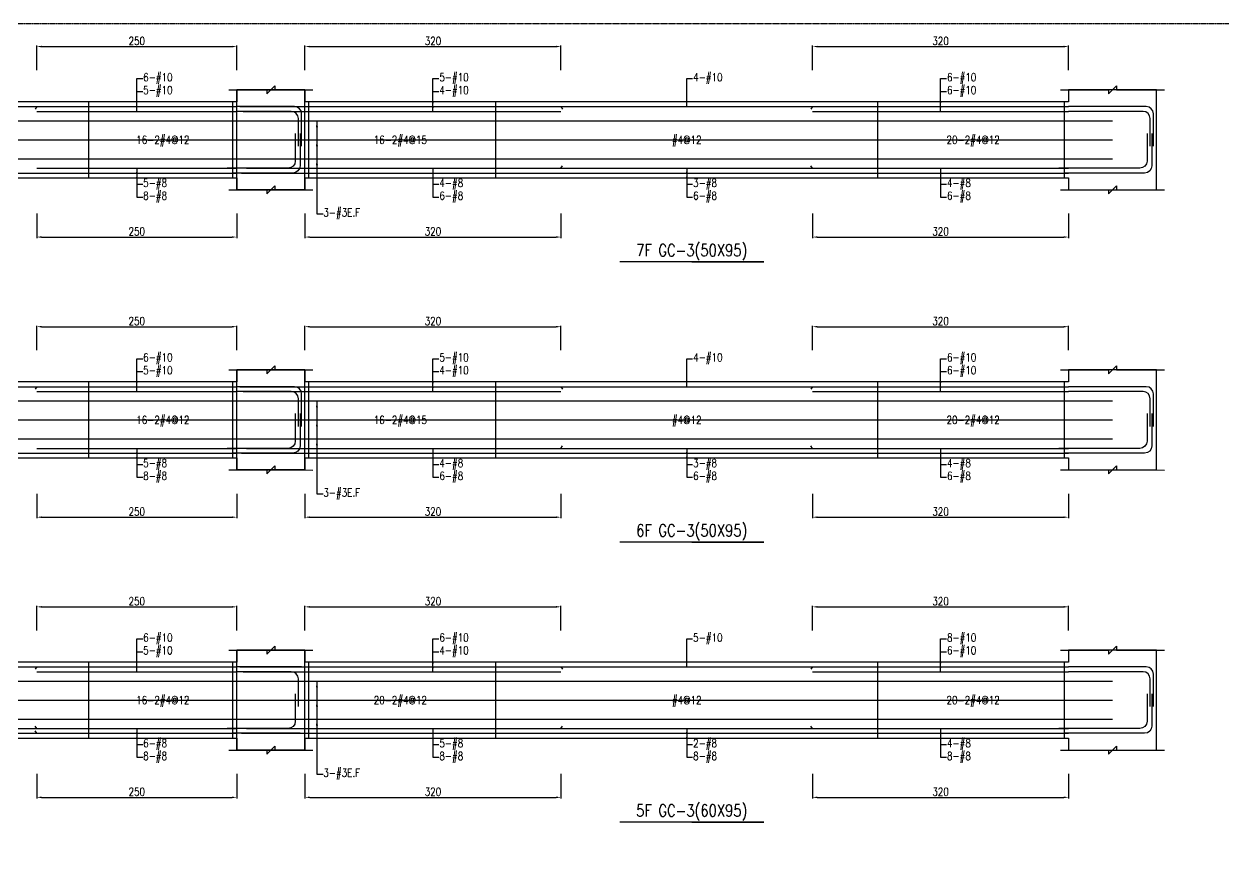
# Model space of a CAD drawing. Header units: millimetres. Extents: x 0 to 84580, y -12276 to 4373.
# Drawn here: x 34261 to 35759, y -5104 to -4069 of the extents above; entities that cross this region are included whole.
import ezdxf
from ezdxf.enums import TextEntityAlignment as Align

# ---------------------------------------------------------------- set-up
doc = ezdxf.new("R2010")
doc.units = ezdxf.units.MM
doc.header["$MEASUREMENT"] = 0
doc.linetypes.add('CENTER', pattern=[2, 1.25, -0.25, 0.25, -0.25])
for name, color, linetype in [('S-DIM', 2, 'Continuous'), ('S-GRID', 1, 'CENTER'), ('S-LEADER', 2, 'Continuous'), ('S-RC', 130, 'Continuous'), ('S-REINF', 6, 'Continuous'), ('S-TEXT', 2, 'Continuous')]:
    doc.layers.add(name, color=color, linetype=linetype)
doc.styles.add('CS4', font='romans.shx', dxfattribs={"width": 0.8, "bigfont": 'lsp.shx'})
doc.styles.get("Standard").update_dxf_attribs({"font": 'arial.ttf'})
doc.dimstyles.new('ISO-25', dxfattribs={"dimtxt": 2.5, "dimasz": 2.5, "dimexe": 1.25, "dimexo": 0.625, "dimtad": 1, "dimtxsty": 'Standard', "dimcen": 2.5, "dimadec": 0, "dimazin": 0, "dimtfac": 1, "dimtmove": 0, "dimatfit": 3, "dimfxl": 0, "dimarcsym": 0})

# ---------------------------------------------------------------- blocks, each defined once
blk = doc.blocks.new('*D1409')
at = {"layer": 'DEFPOINTS', "color": 0, "transparency": 16777216}
for p in [(34526.5, -4797.2), (34276.5, -4827.2), (34526.5, -4827.2)]:
    blk.add_point(p, dxfattribs=at)
at = {"layer": 'S-DIM', "color": 0, "lineweight": -2, "transparency": 16777216}
for p, q in [((34276.5, -4826.6), (34276.5, -4796)), ((34282.5, -4797.2), (34520.5, -4797.2)), ((34526.5, -4826.6), (34526.5, -4796))]:
    blk.add_line(p, q, dxfattribs=at)
at = {"layer": 'S-DIM', "color": 0, "transparency": 16777216}
for points in [[(34282.5, -4796.2), (34282.5, -4798.2), (34276.5, -4797.2)], [(34520.5, -4796.2), (34520.5, -4798.2), (34526.5, -4797.2)]]:
    blk.add_solid(points, dxfattribs=at)
at = {"layer": 'S-DIM', "color": 0, "transparency": 16777216, "insert": (34401.5, -4790.2), "char_height": 10, "attachment_point": 5, "style": 'CS4'}
blk.add_mtext('250', dxfattribs=at)
blk = doc.blocks.new('*D1411')
at = {"layer": 'DEFPOINTS', "color": 0, "transparency": 16777216}
for p in [(34276.5, -5005.2), (34526.5, -5005.2), (34526.5, -5035.2)]:
    blk.add_point(p, dxfattribs=at)
at = {"layer": 'S-DIM', "color": 0, "lineweight": -2, "transparency": 16777216}
for p, q in [((34276.5, -5005.8), (34276.5, -5036.5)), ((34526.5, -5005.8), (34526.5, -5036.5)), ((34282.5, -5035.2), (34520.5, -5035.2))]:
    blk.add_line(p, q, dxfattribs=at)
at = {"layer": 'S-DIM', "color": 0, "transparency": 16777216}
for points in [[(34282.5, -5034.2), (34282.5, -5036.2), (34276.5, -5035.2)], [(34520.5, -5034.2), (34520.5, -5036.2), (34526.5, -5035.2)]]:
    blk.add_solid(points, dxfattribs=at)
at = {"layer": 'S-DIM', "color": 0, "transparency": 16777216, "insert": (34401.5, -5028.2), "char_height": 10, "attachment_point": 5, "style": 'CS4'}
blk.add_mtext('250', dxfattribs=at)
blk = doc.blocks.new('*D1421')
at = {"layer": 'DEFPOINTS', "color": 0, "transparency": 16777216}
for p in [(34526.5, -4447.2), (34276.5, -4477.2), (34526.5, -4477.2)]:
    blk.add_point(p, dxfattribs=at)
at = {"layer": 'S-DIM', "color": 0, "lineweight": -2, "transparency": 16777216}
for p, q in [((34276.5, -4476.6), (34276.5, -4446)), ((34282.5, -4447.2), (34520.5, -4447.2)), ((34526.5, -4476.6), (34526.5, -4446))]:
    blk.add_line(p, q, dxfattribs=at)
at = {"layer": 'S-DIM', "color": 0, "transparency": 16777216}
for points in [[(34282.5, -4446.2), (34282.5, -4448.2), (34276.5, -4447.2)], [(34520.5, -4446.2), (34520.5, -4448.2), (34526.5, -4447.2)]]:
    blk.add_solid(points, dxfattribs=at)
at = {"layer": 'S-DIM', "color": 0, "transparency": 16777216, "insert": (34401.5, -4440.2), "char_height": 10, "attachment_point": 5, "style": 'CS4'}
blk.add_mtext('250', dxfattribs=at)
blk = doc.blocks.new('*D1423')
at = {"layer": 'DEFPOINTS', "color": 0, "transparency": 16777216}
for p in [(34276.5, -4655.2), (34526.5, -4655.2), (34526.5, -4685.2)]:
    blk.add_point(p, dxfattribs=at)
at = {"layer": 'S-DIM', "color": 0, "lineweight": -2, "transparency": 16777216}
for p, q in [((34276.5, -4655.8), (34276.5, -4686.5)), ((34526.5, -4655.8), (34526.5, -4686.5)), ((34282.5, -4685.2), (34520.5, -4685.2))]:
    blk.add_line(p, q, dxfattribs=at)
at = {"layer": 'S-DIM', "color": 0, "transparency": 16777216}
for points in [[(34282.5, -4684.2), (34282.5, -4686.2), (34276.5, -4685.2)], [(34520.5, -4684.2), (34520.5, -4686.2), (34526.5, -4685.2)]]:
    blk.add_solid(points, dxfattribs=at)
at = {"layer": 'S-DIM', "color": 0, "transparency": 16777216, "insert": (34401.5, -4678.2), "char_height": 10, "attachment_point": 5, "style": 'CS4'}
blk.add_mtext('250', dxfattribs=at)
blk = doc.blocks.new('*D1425')
at = {"layer": 'DEFPOINTS', "color": 0, "transparency": 16777216}
for p in [(34526.5, -4097.2), (34276.5, -4127.2), (34526.5, -4127.2)]:
    blk.add_point(p, dxfattribs=at)
at = {"layer": 'S-DIM', "color": 0, "lineweight": -2, "transparency": 16777216}
for p, q in [((34276.5, -4126.6), (34276.5, -4096)), ((34282.5, -4097.2), (34520.5, -4097.2)), ((34526.5, -4126.6), (34526.5, -4096))]:
    blk.add_line(p, q, dxfattribs=at)
at = {"layer": 'S-DIM', "color": 0, "transparency": 16777216}
for points in [[(34282.5, -4096.2), (34282.5, -4098.2), (34276.5, -4097.2)], [(34520.5, -4096.2), (34520.5, -4098.2), (34526.5, -4097.2)]]:
    blk.add_solid(points, dxfattribs=at)
at = {"layer": 'S-DIM', "color": 0, "transparency": 16777216, "insert": (34401.5, -4090.2), "char_height": 10, "attachment_point": 5, "style": 'CS4'}
blk.add_mtext('250', dxfattribs=at)
blk = doc.blocks.new('*D1427')
at = {"layer": 'DEFPOINTS', "color": 0, "transparency": 16777216}
for p in [(34276.5, -4305.2), (34526.5, -4305.2), (34526.5, -4335.2)]:
    blk.add_point(p, dxfattribs=at)
at = {"layer": 'S-DIM', "color": 0, "lineweight": -2, "transparency": 16777216}
for p, q in [((34276.5, -4305.8), (34276.5, -4336.5)), ((34526.5, -4305.8), (34526.5, -4336.5)), ((34282.5, -4335.2), (34520.5, -4335.2))]:
    blk.add_line(p, q, dxfattribs=at)
at = {"layer": 'S-DIM', "color": 0, "transparency": 16777216}
for points in [[(34282.5, -4334.2), (34282.5, -4336.2), (34276.5, -4335.2)], [(34520.5, -4334.2), (34520.5, -4336.2), (34526.5, -4335.2)]]:
    blk.add_solid(points, dxfattribs=at)
at = {"layer": 'S-DIM', "color": 0, "transparency": 16777216, "insert": (34401.5, -4328.2), "char_height": 10, "attachment_point": 5, "style": 'CS4'}
blk.add_mtext('250', dxfattribs=at)
blk = doc.blocks.new('*D1432')
at = {"layer": 'DEFPOINTS', "color": 0, "transparency": 16777216}
for p in [(34931.6, -4797.2), (34611.6, -4827.2), (34931.6, -4827.2)]:
    blk.add_point(p, dxfattribs=at)
at = {"layer": 'S-DIM', "color": 0, "lineweight": -2, "transparency": 16777216}
for p, q in [((34611.6, -4826.6), (34611.6, -4796)), ((34617.6, -4797.2), (34925.6, -4797.2)), ((34931.6, -4826.6), (34931.6, -4796))]:
    blk.add_line(p, q, dxfattribs=at)
at = {"layer": 'S-DIM', "color": 0, "transparency": 16777216}
for points in [[(34617.6, -4796.2), (34617.6, -4798.2), (34611.6, -4797.2)], [(34925.6, -4796.2), (34925.6, -4798.2), (34931.6, -4797.2)]]:
    blk.add_solid(points, dxfattribs=at)
at = {"layer": 'S-DIM', "color": 0, "transparency": 16777216, "insert": (34771.6, -4790.2), "char_height": 10, "attachment_point": 5, "style": 'CS4'}
blk.add_mtext('320', dxfattribs=at)
blk = doc.blocks.new('*D1433')
at = {"layer": 'DEFPOINTS', "color": 0, "transparency": 16777216}
for p in [(35566, -4797.2), (35246, -4827.2), (35566, -4827.2)]:
    blk.add_point(p, dxfattribs=at)
at = {"layer": 'S-DIM', "color": 0, "lineweight": -2, "transparency": 16777216}
for p, q in [((35246, -4826.6), (35246, -4796)), ((35252, -4797.2), (35560, -4797.2)), ((35566, -4826.6), (35566, -4796))]:
    blk.add_line(p, q, dxfattribs=at)
at = {"layer": 'S-DIM', "color": 0, "transparency": 16777216}
for points in [[(35252, -4796.2), (35252, -4798.2), (35246, -4797.2)], [(35560, -4796.2), (35560, -4798.2), (35566, -4797.2)]]:
    blk.add_solid(points, dxfattribs=at)
at = {"layer": 'S-DIM', "color": 0, "transparency": 16777216, "insert": (35406, -4790.2), "char_height": 10, "attachment_point": 5, "style": 'CS4'}
blk.add_mtext('320', dxfattribs=at)
blk = doc.blocks.new('*D1434')
at = {"layer": 'DEFPOINTS', "color": 0, "transparency": 16777216}
for p in [(34611.6, -5005.2), (34931.6, -5005.2), (34931.6, -5035.2)]:
    blk.add_point(p, dxfattribs=at)
at = {"layer": 'S-DIM', "color": 0, "lineweight": -2, "transparency": 16777216}
for p, q in [((34611.6, -5005.8), (34611.6, -5036.5)), ((34931.6, -5005.8), (34931.6, -5036.5)), ((34617.6, -5035.2), (34925.6, -5035.2))]:
    blk.add_line(p, q, dxfattribs=at)
at = {"layer": 'S-DIM', "color": 0, "transparency": 16777216}
for points in [[(34617.6, -5034.2), (34617.6, -5036.2), (34611.6, -5035.2)], [(34925.6, -5034.2), (34925.6, -5036.2), (34931.6, -5035.2)]]:
    blk.add_solid(points, dxfattribs=at)
at = {"layer": 'S-DIM', "color": 0, "transparency": 16777216, "insert": (34771.6, -5028.2), "char_height": 10, "attachment_point": 5, "style": 'CS4'}
blk.add_mtext('320', dxfattribs=at)
blk = doc.blocks.new('*D1435')
at = {"layer": 'DEFPOINTS', "color": 0, "transparency": 16777216}
for p in [(35246, -5005.2), (35566, -5005.2), (35566, -5035.2)]:
    blk.add_point(p, dxfattribs=at)
at = {"layer": 'S-DIM', "color": 0, "lineweight": -2, "transparency": 16777216}
for p, q in [((35246, -5005.8), (35246, -5036.5)), ((35566, -5005.8), (35566, -5036.5)), ((35252, -5035.2), (35560, -5035.2))]:
    blk.add_line(p, q, dxfattribs=at)
at = {"layer": 'S-DIM', "color": 0, "transparency": 16777216}
for points in [[(35252, -5034.2), (35252, -5036.2), (35246, -5035.2)], [(35560, -5034.2), (35560, -5036.2), (35566, -5035.2)]]:
    blk.add_solid(points, dxfattribs=at)
at = {"layer": 'S-DIM', "color": 0, "transparency": 16777216, "insert": (35406, -5028.2), "char_height": 10, "attachment_point": 5, "style": 'CS4'}
blk.add_mtext('320', dxfattribs=at)
blk = doc.blocks.new('*D1436')
at = {"layer": 'DEFPOINTS', "color": 0, "transparency": 16777216}
for p in [(34931.6, -4447.2), (34611.6, -4477.2), (34931.6, -4477.2)]:
    blk.add_point(p, dxfattribs=at)
at = {"layer": 'S-DIM', "color": 0, "lineweight": -2, "transparency": 16777216}
for p, q in [((34611.6, -4476.6), (34611.6, -4446)), ((34617.6, -4447.2), (34925.6, -4447.2)), ((34931.6, -4476.6), (34931.6, -4446))]:
    blk.add_line(p, q, dxfattribs=at)
at = {"layer": 'S-DIM', "color": 0, "transparency": 16777216}
for points in [[(34617.6, -4446.2), (34617.6, -4448.2), (34611.6, -4447.2)], [(34925.6, -4446.2), (34925.6, -4448.2), (34931.6, -4447.2)]]:
    blk.add_solid(points, dxfattribs=at)
at = {"layer": 'S-DIM', "color": 0, "transparency": 16777216, "insert": (34771.6, -4440.2), "char_height": 10, "attachment_point": 5, "style": 'CS4'}
blk.add_mtext('320', dxfattribs=at)
blk = doc.blocks.new('*D1437')
at = {"layer": 'DEFPOINTS', "color": 0, "transparency": 16777216}
for p in [(35566, -4447.2), (35246, -4477.2), (35566, -4477.2)]:
    blk.add_point(p, dxfattribs=at)
at = {"layer": 'S-DIM', "color": 0, "lineweight": -2, "transparency": 16777216}
for p, q in [((35246, -4476.6), (35246, -4446)), ((35252, -4447.2), (35560, -4447.2)), ((35566, -4476.6), (35566, -4446))]:
    blk.add_line(p, q, dxfattribs=at)
at = {"layer": 'S-DIM', "color": 0, "transparency": 16777216}
for points in [[(35252, -4446.2), (35252, -4448.2), (35246, -4447.2)], [(35560, -4446.2), (35560, -4448.2), (35566, -4447.2)]]:
    blk.add_solid(points, dxfattribs=at)
at = {"layer": 'S-DIM', "color": 0, "transparency": 16777216, "insert": (35406, -4440.2), "char_height": 10, "attachment_point": 5, "style": 'CS4'}
blk.add_mtext('320', dxfattribs=at)
blk = doc.blocks.new('*D1438')
at = {"layer": 'DEFPOINTS', "color": 0, "transparency": 16777216}
for p in [(34611.6, -4655.2), (34931.6, -4655.2), (34931.6, -4685.2)]:
    blk.add_point(p, dxfattribs=at)
at = {"layer": 'S-DIM', "color": 0, "lineweight": -2, "transparency": 16777216}
for p, q in [((34611.6, -4655.8), (34611.6, -4686.5)), ((34931.6, -4655.8), (34931.6, -4686.5)), ((34617.6, -4685.2), (34925.6, -4685.2))]:
    blk.add_line(p, q, dxfattribs=at)
at = {"layer": 'S-DIM', "color": 0, "transparency": 16777216}
for points in [[(34617.6, -4684.2), (34617.6, -4686.2), (34611.6, -4685.2)], [(34925.6, -4684.2), (34925.6, -4686.2), (34931.6, -4685.2)]]:
    blk.add_solid(points, dxfattribs=at)
at = {"layer": 'S-DIM', "color": 0, "transparency": 16777216, "insert": (34771.6, -4678.2), "char_height": 10, "attachment_point": 5, "style": 'CS4'}
blk.add_mtext('320', dxfattribs=at)
blk = doc.blocks.new('*D1439')
at = {"layer": 'DEFPOINTS', "color": 0, "transparency": 16777216}
for p in [(35246, -4655.2), (35566, -4655.2), (35566, -4685.2)]:
    blk.add_point(p, dxfattribs=at)
at = {"layer": 'S-DIM', "color": 0, "lineweight": -2, "transparency": 16777216}
for p, q in [((35246, -4655.8), (35246, -4686.5)), ((35566, -4655.8), (35566, -4686.5)), ((35252, -4685.2), (35560, -4685.2))]:
    blk.add_line(p, q, dxfattribs=at)
at = {"layer": 'S-DIM', "color": 0, "transparency": 16777216}
for points in [[(35252, -4684.2), (35252, -4686.2), (35246, -4685.2)], [(35560, -4684.2), (35560, -4686.2), (35566, -4685.2)]]:
    blk.add_solid(points, dxfattribs=at)
at = {"layer": 'S-DIM', "color": 0, "transparency": 16777216, "insert": (35406, -4678.2), "char_height": 10, "attachment_point": 5, "style": 'CS4'}
blk.add_mtext('320', dxfattribs=at)
blk = doc.blocks.new('*D1440')
at = {"layer": 'DEFPOINTS', "color": 0, "transparency": 16777216}
for p in [(34931.6, -4097.2), (34611.6, -4127.2), (34931.6, -4127.2)]:
    blk.add_point(p, dxfattribs=at)
at = {"layer": 'S-DIM', "color": 0, "lineweight": -2, "transparency": 16777216}
for p, q in [((34611.6, -4126.6), (34611.6, -4096)), ((34617.6, -4097.2), (34925.6, -4097.2)), ((34931.6, -4126.6), (34931.6, -4096))]:
    blk.add_line(p, q, dxfattribs=at)
at = {"layer": 'S-DIM', "color": 0, "transparency": 16777216}
for points in [[(34617.6, -4096.2), (34617.6, -4098.2), (34611.6, -4097.2)], [(34925.6, -4096.2), (34925.6, -4098.2), (34931.6, -4097.2)]]:
    blk.add_solid(points, dxfattribs=at)
at = {"layer": 'S-DIM', "color": 0, "transparency": 16777216, "insert": (34771.6, -4090.2), "char_height": 10, "attachment_point": 5, "style": 'CS4'}
blk.add_mtext('320', dxfattribs=at)
blk = doc.blocks.new('*D1441')
at = {"layer": 'DEFPOINTS', "color": 0, "transparency": 16777216}
for p in [(35566, -4097.2), (35246, -4127.2), (35566, -4127.2)]:
    blk.add_point(p, dxfattribs=at)
at = {"layer": 'S-DIM', "color": 0, "lineweight": -2, "transparency": 16777216}
for p, q in [((35246, -4126.6), (35246, -4096)), ((35252, -4097.2), (35560, -4097.2)), ((35566, -4126.6), (35566, -4096))]:
    blk.add_line(p, q, dxfattribs=at)
at = {"layer": 'S-DIM', "color": 0, "transparency": 16777216}
for points in [[(35252, -4096.2), (35252, -4098.2), (35246, -4097.2)], [(35560, -4096.2), (35560, -4098.2), (35566, -4097.2)]]:
    blk.add_solid(points, dxfattribs=at)
at = {"layer": 'S-DIM', "color": 0, "transparency": 16777216, "insert": (35406, -4090.2), "char_height": 10, "attachment_point": 5, "style": 'CS4'}
blk.add_mtext('320', dxfattribs=at)
blk = doc.blocks.new('*D1442')
at = {"layer": 'DEFPOINTS', "color": 0, "transparency": 16777216}
for p in [(34611.6, -4305.2), (34931.6, -4305.2), (34931.6, -4335.2)]:
    blk.add_point(p, dxfattribs=at)
at = {"layer": 'S-DIM', "color": 0, "lineweight": -2, "transparency": 16777216}
for p, q in [((34611.6, -4305.8), (34611.6, -4336.5)), ((34931.6, -4305.8), (34931.6, -4336.5)), ((34617.6, -4335.2), (34925.6, -4335.2))]:
    blk.add_line(p, q, dxfattribs=at)
at = {"layer": 'S-DIM', "color": 0, "transparency": 16777216}
for points in [[(34617.6, -4334.2), (34617.6, -4336.2), (34611.6, -4335.2)], [(34925.6, -4334.2), (34925.6, -4336.2), (34931.6, -4335.2)]]:
    blk.add_solid(points, dxfattribs=at)
at = {"layer": 'S-DIM', "color": 0, "transparency": 16777216, "insert": (34771.6, -4328.2), "char_height": 10, "attachment_point": 5, "style": 'CS4'}
blk.add_mtext('320', dxfattribs=at)
blk = doc.blocks.new('*D1443')
at = {"layer": 'DEFPOINTS', "color": 0, "transparency": 16777216}
for p in [(35246, -4305.2), (35566, -4305.2), (35566, -4335.2)]:
    blk.add_point(p, dxfattribs=at)
at = {"layer": 'S-DIM', "color": 0, "lineweight": -2, "transparency": 16777216}
for p, q in [((35246, -4305.8), (35246, -4336.5)), ((35566, -4305.8), (35566, -4336.5)), ((35252, -4335.2), (35560, -4335.2))]:
    blk.add_line(p, q, dxfattribs=at)
at = {"layer": 'S-DIM', "color": 0, "transparency": 16777216}
for points in [[(35252, -4334.2), (35252, -4336.2), (35246, -4335.2)], [(35560, -4334.2), (35560, -4336.2), (35566, -4335.2)]]:
    blk.add_solid(points, dxfattribs=at)
at = {"layer": 'S-DIM', "color": 0, "transparency": 16777216, "insert": (35406, -4328.2), "char_height": 10, "attachment_point": 5, "style": 'CS4'}
blk.add_mtext('320', dxfattribs=at)

msp = doc.modelspace()

# ---------------------------------------------------------------- linework, layer by layer
at = {"layer": 'S-GRID'}
msp.add_lwpolyline([(32603, -6138), (35832, -6138), (35832, -4069), (32603, -4069), (32603, -6138)], dxfattribs=at)
at = {"layer": 'S-RC'}
for points in [[(34516.415, -4151.211), (34564.015, -4151.22), (34564.014, -4156.22), (34574.016, -4146.222), (34574.015, -4151.222), (34621.615, -4151.232)], [(34516.515, -4151.211), (34564.015, -4151.22), (34564.014, -4156.22), (34574.016, -4146.222), (34574.015, -4151.222), (34621.515, -4151.232)], [(35556.015, -4151.211), (35616.015, -4151.223), (35616.014, -4156.223), (35626.016, -4146.225), (35626.015, -4151.225), (35686.015, -4151.237)], [(34611.615, -4261.211), (34611.615, -4276.211), (34526.415, -4276.211), (34526.415, -4151.211), (34611.615, -4151.211), (34611.615, -4166.211)], [(34526.515, -4261.211), (34526.515, -4276.211), (34611.515, -4276.211), (34611.515, -4151.211), (34526.515, -4151.211), (34526.515, -4166.211)], [(35566.015, -4261.211), (35566.015, -4276.211), (35676.015, -4276.211), (35676.015, -4151.211), (35566.015, -4151.211), (35566.015, -4166.211)], [(34526.515, -4166.211), (33786.515, -4166.211)], [(35566.015, -4166.211), (34611.615, -4166.211)], [(33786.515, -4261.211), (34526.515, -4261.211)], [(34611.615, -4261.211), (35566.015, -4261.211)], [(34516.415, -4276.211), (34564.015, -4276.22), (34564.014, -4281.22), (34574.016, -4271.222), (34574.015, -4276.222), (34621.615, -4276.232)], [(34516.515, -4276.211), (34564.015, -4276.22), (34564.014, -4281.22), (34574.016, -4271.222), (34574.015, -4276.222), (34621.515, -4276.232)], [(35556.015, -4276.211), (35616.015, -4276.223), (35616.014, -4281.223), (35626.016, -4271.225), (35626.015, -4276.225), (35686.015, -4276.237)], [(35095.015, -4366.211), (35185.015, -4366.211), (35005.015, -4366.211)], [(34516.415, -4501.211), (34564.015, -4501.22), (34564.014, -4506.22), (34574.016, -4496.222), (34574.015, -4501.222), (34621.615, -4501.232)], [(34516.515, -4501.211), (34564.015, -4501.22), (34564.014, -4506.22), (34574.016, -4496.222), (34574.015, -4501.222), (34621.515, -4501.232)], [(34611.615, -4611.211), (34611.615, -4626.211), (34526.415, -4626.211), (34526.415, -4501.211), (34611.615, -4501.211), (34611.615, -4516.211)], [(34526.515, -4611.211), (34526.515, -4626.211), (34611.515, -4626.211), (34611.515, -4501.211), (34526.515, -4501.211), (34526.515, -4516.211)], [(35556.015, -4501.211), (35616.015, -4501.223), (35616.014, -4506.223), (35626.016, -4496.225), (35626.015, -4501.225), (35686.015, -4501.237)], [(35566.015, -4611.211), (35566.015, -4626.211), (35676.015, -4626.211), (35676.015, -4501.211), (35566.015, -4501.211), (35566.015, -4516.211)], [(34526.515, -4516.211), (33786.515, -4516.211)], [(35566.015, -4516.211), (34611.615, -4516.211)], [(33786.515, -4611.211), (34526.515, -4611.211)], [(34611.615, -4611.211), (35566.015, -4611.211)], [(34516.415, -4626.211), (34564.015, -4626.22), (34564.014, -4631.22), (34574.016, -4621.222), (34574.015, -4626.222), (34621.615, -4626.232)], [(34516.515, -4626.211), (34564.015, -4626.22), (34564.014, -4631.22), (34574.016, -4621.222), (34574.015, -4626.222), (34621.515, -4626.232)], [(35556.015, -4626.211), (35616.015, -4626.223), (35616.014, -4631.223), (35626.016, -4621.225), (35626.015, -4626.225), (35686.015, -4626.237)], [(35095.015, -4716.211), (35185.015, -4716.211), (35005.015, -4716.211)], [(34516.415, -4851.211), (34564.015, -4851.22), (34564.014, -4856.22), (34574.016, -4846.222), (34574.015, -4851.222), (34621.615, -4851.232)], [(34516.515, -4851.211), (34564.015, -4851.22), (34564.014, -4856.22), (34574.016, -4846.222), (34574.015, -4851.222), (34621.515, -4851.232)], [(34611.615, -4961.211), (34611.615, -4976.211), (34526.415, -4976.211), (34526.415, -4851.211), (34611.615, -4851.211), (34611.615, -4866.211)], [(34526.515, -4961.211), (34526.515, -4976.211), (34611.515, -4976.211), (34611.515, -4851.211), (34526.515, -4851.211), (34526.515, -4866.211)], [(35556.015, -4851.211), (35616.015, -4851.223), (35616.014, -4856.223), (35626.016, -4846.225), (35626.015, -4851.225), (35686.015, -4851.237)], [(35566.015, -4961.211), (35566.015, -4976.211), (35676.015, -4976.211), (35676.015, -4851.211), (35566.015, -4851.211), (35566.015, -4866.211)], [(34526.515, -4866.211), (33786.515, -4866.211)], [(35566.015, -4866.211), (34611.615, -4866.211)], [(33786.515, -4961.211), (34526.515, -4961.211)], [(34516.415, -4976.211), (34564.015, -4976.22), (34564.014, -4981.22), (34574.016, -4971.222), (34574.015, -4976.222), (34621.615, -4976.232)], [(34516.515, -4976.211), (34564.015, -4976.22), (34564.014, -4981.22), (34574.016, -4971.222), (34574.015, -4976.222), (34621.515, -4976.232)], [(34611.615, -4961.211), (35566.015, -4961.211)], [(35556.015, -4976.211), (35616.015, -4976.223), (35616.014, -4981.223), (35626.016, -4971.225), (35626.015, -4976.225), (35686.015, -4976.237)], [(35095.015, -5066.211), (35185.015, -5066.211), (35005.015, -5066.211)]]:
    msp.add_lwpolyline(points, dxfattribs=at)
at = {"layer": 'S-REINF'}
for points in [[(34036.515, -4172.211), (34276.515, -4172.211)], [(34276.515, -4172.211), (34274.515, -4175.211)], [(34276.515, -4172.211), (34526.515, -4172.211)], [(34276.515, -4178.211), (34526.515, -4178.211)], [(34530.415, -4172.211), (34611.615, -4172.211)], [(34534.415, -4178.211), (34611.615, -4178.211)], [(34611.615, -4172.211), (34931.615, -4172.211)], [(34611.615, -4178.211), (34931.615, -4178.211)], [(34931.615, -4172.211), (34933.615, -4175.211)], [(34931.615, -4172.211), (35246.015, -4172.211)], [(35246.015, -4172.211), (35244.015, -4175.211)], [(35246.015, -4172.211), (35566.015, -4172.211)], [(35246.015, -4178.211), (35566.015, -4178.211)], [(34036.515, -4255.211), (34276.515, -4255.211)], [(34276.515, -4249.211), (34526.515, -4249.211)], [(34276.515, -4255.211), (34526.515, -4255.211)], [(34532.415, -4255.211), (34611.615, -4255.211)], [(34538.415, -4249.211), (34611.615, -4249.211)], [(34611.615, -4249.211), (34931.615, -4249.211)], [(34611.615, -4255.211), (34931.615, -4255.211)], [(34931.615, -4249.211), (34933.615, -4246.211)], [(34931.615, -4249.211), (35246.015, -4249.211)], [(34931.615, -4255.211), (35246.015, -4255.211)], [(35246.015, -4249.211), (35244.015, -4246.211)], [(35246.015, -4249.211), (35566.015, -4249.211)], [(35246.015, -4255.211), (35566.015, -4255.211)], [(34036.515, -4522.211), (34276.515, -4522.211)], [(34276.515, -4522.211), (34274.515, -4525.211)], [(34276.515, -4522.211), (34526.515, -4522.211)], [(34530.415, -4522.211), (34611.615, -4522.211)], [(34611.615, -4522.211), (34931.615, -4522.211)], [(34931.615, -4522.211), (34933.615, -4525.211)], [(34931.615, -4522.211), (35246.015, -4522.211)], [(35246.015, -4522.211), (35244.015, -4525.211)], [(35246.015, -4522.211), (35566.015, -4522.211)], [(34276.515, -4528.211), (34526.515, -4528.211)], [(34534.415, -4528.211), (34611.615, -4528.211)], [(34611.615, -4528.211), (34931.615, -4528.211)], [(35246.015, -4528.211), (35566.015, -4528.211)], [(34276.515, -4599.211), (34526.515, -4599.211)], [(34538.415, -4599.211), (34611.615, -4599.211)], [(34611.615, -4599.211), (34931.615, -4599.211)], [(34931.615, -4599.211), (34933.615, -4596.211)], [(34931.615, -4599.211), (35246.015, -4599.211)], [(35246.015, -4599.211), (35244.015, -4596.211)], [(35246.015, -4599.211), (35566.015, -4599.211)], [(34036.515, -4605.211), (34276.515, -4605.211)], [(34276.515, -4605.211), (34526.515, -4605.211)], [(34532.415, -4605.211), (34611.615, -4605.211)], [(34611.615, -4605.211), (34931.615, -4605.211)], [(34931.615, -4605.211), (35246.015, -4605.211)], [(35246.015, -4605.211), (35566.015, -4605.211)], [(34036.515, -4872.211), (34276.515, -4872.211)], [(34276.515, -4872.211), (34274.515, -4875.211)], [(34276.515, -4872.211), (34526.515, -4872.211)], [(34276.515, -4878.211), (34526.515, -4878.211)], [(34607.515, -4872.211), (34526.515, -4872.211)], [(34530.415, -4872.211), (34611.615, -4872.211)], [(34534.415, -4878.211), (34611.615, -4878.211)], [(34611.615, -4872.211), (34931.615, -4872.211)], [(34611.615, -4878.211), (34931.615, -4878.211)], [(34931.615, -4872.211), (34933.615, -4875.211)], [(34931.615, -4872.211), (35246.015, -4872.211)], [(35246.015, -4872.211), (35244.015, -4875.211)], [(35246.015, -4872.211), (35566.015, -4872.211)], [(35246.015, -4878.211), (35566.015, -4878.211)], [(34036.515, -4949.211), (34276.515, -4949.211)], [(34036.515, -4955.211), (34276.515, -4955.211)], [(34276.515, -4949.211), (34274.515, -4946.211)], [(34276.515, -4955.211), (34274.515, -4952.211)], [(34276.515, -4949.211), (34526.515, -4949.211)], [(34276.515, -4955.211), (34526.515, -4955.211)], [(34605.515, -4955.211), (34520.515, -4955.211)], [(34532.415, -4955.211), (34611.615, -4955.211)], [(34538.415, -4949.211), (34611.615, -4949.211)], [(34611.615, -4949.211), (34931.615, -4949.211)], [(34611.615, -4955.211), (34931.615, -4955.211)], [(34931.615, -4949.211), (34933.615, -4946.211)], [(34931.615, -4949.211), (35246.015, -4949.211)], [(34931.615, -4955.211), (35246.015, -4955.211)], [(35246.015, -4949.211), (35244.015, -4946.211)], [(35246.015, -4949.211), (35566.015, -4949.211)], [(35246.015, -4955.211), (35566.015, -4955.211)]]:
    msp.add_lwpolyline(points, dxfattribs=at)
at = {"layer": 'S-REINF', "color": 1}
for points in [[(34341.515, -4261.211), (34341.515, -4166.211)], [(34521.515, -4261.211), (34521.515, -4166.211)], [(34616.615, -4261.211), (34616.615, -4166.211)], [(34850.215, -4261.211), (34850.215, -4166.211)], [(35327.415, -4261.211), (35327.415, -4166.211)], [(35561.015, -4261.211), (35561.015, -4166.211)], [(33744.015, -4189.961), (34569.015, -4189.961)], [(34569.015, -4189.961), (35621.015, -4189.961)], [(33744.015, -4213.711), (34569.015, -4213.711)], [(34569.015, -4213.711), (35621.015, -4213.711)], [(33744.015, -4237.461), (34569.015, -4237.461)], [(34569.015, -4237.461), (35621.015, -4237.461)], [(34341.515, -4611.211), (34341.515, -4516.211)], [(34521.515, -4611.211), (34521.515, -4516.211)], [(34616.615, -4611.211), (34616.615, -4516.211)], [(34850.215, -4611.211), (34850.215, -4516.211)], [(35327.415, -4611.211), (35327.415, -4516.211)], [(35561.015, -4611.211), (35561.015, -4516.211)], [(33744.015, -4539.961), (34569.015, -4539.961)], [(34569.015, -4539.961), (35621.015, -4539.961)], [(33744.015, -4563.711), (34569.015, -4563.711)], [(34569.015, -4563.711), (35621.015, -4563.711)], [(33744.015, -4587.461), (34569.015, -4587.461)], [(34569.015, -4587.461), (35621.015, -4587.461)], [(34341.515, -4961.211), (34341.515, -4866.211)], [(34521.515, -4961.211), (34521.515, -4866.211)], [(34616.615, -4961.211), (34616.615, -4866.211)], [(34850.215, -4961.211), (34850.215, -4866.211)], [(35327.415, -4961.211), (35327.415, -4866.211)], [(35561.015, -4961.211), (35561.015, -4866.211)], [(33744.015, -4889.961), (34569.015, -4889.961)], [(34569.015, -4889.961), (35621.015, -4889.961)], [(33744.015, -4913.711), (34569.015, -4913.711)], [(34569.015, -4913.711), (35621.015, -4913.711)], [(33744.015, -4937.461), (34569.015, -4937.461)], [(34569.015, -4937.461), (35621.015, -4937.461)]]:
    msp.add_lwpolyline(points, dxfattribs=at)
at = {"layer": 'S-REINF'}
for points in [[(34607.515, -4221.711), (34607.515, -4181.211, 0.41421356), (34598.515, -4172.211), (34526.515, -4172.211)], [(34603.515, -4221.711), (34603.515, -4187.211, 0.41421356), (34594.515, -4178.211), (34526.515, -4178.211)], [(35672.015, -4221.711), (35672.015, -4181.211, 0.41421356), (35663.015, -4172.211), (35566.015, -4172.211)], [(35668.015, -4221.711), (35668.015, -4187.211, 0.41421356), (35659.015, -4178.211), (35566.015, -4178.211)], [(34599.515, -4205.711), (34599.515, -4240.211, -0.41421356), (34590.515, -4249.211), (34514.515, -4249.211)], [(34605.515, -4205.711), (34605.515, -4246.211, -0.41421356), (34596.515, -4255.211), (34520.515, -4255.211)], [(35664.015, -4205.711), (35664.015, -4240.211, -0.41421356), (35655.015, -4249.211), (35554.015, -4249.211)], [(35670.015, -4205.711), (35670.015, -4246.211, -0.41421356), (35661.015, -4255.211), (35560.015, -4255.211)], [(34607.515, -4571.711), (34607.515, -4531.211, 0.41421356), (34598.515, -4522.211), (34526.515, -4522.211)], [(35672.015, -4571.711), (35672.015, -4531.211, 0.41421356), (35663.015, -4522.211), (35566.015, -4522.211)], [(34603.515, -4571.711), (34603.515, -4537.211, 0.41421356), (34594.515, -4528.211), (34526.515, -4528.211)], [(35668.015, -4571.711), (35668.015, -4537.211, 0.41421356), (35659.015, -4528.211), (35566.015, -4528.211)], [(34599.515, -4555.711), (34599.515, -4590.211, -0.41421356), (34590.515, -4599.211), (34514.515, -4599.211)], [(34605.515, -4555.711), (34605.515, -4596.211, -0.41421356), (34596.515, -4605.211), (34520.515, -4605.211)], [(35664.015, -4555.711), (35664.015, -4590.211, -0.41421356), (35655.015, -4599.211), (35554.015, -4599.211)], [(35670.015, -4555.711), (35670.015, -4596.211, -0.41421356), (35661.015, -4605.211), (35560.015, -4605.211)], [(34603.515, -4921.711), (34603.515, -4887.211, 0.41421356), (34594.515, -4878.211), (34526.515, -4878.211)], [(35672.015, -4921.711), (35672.015, -4881.211, 0.41421356), (35663.015, -4872.211), (35566.015, -4872.211)], [(35668.015, -4921.711), (35668.015, -4887.211, 0.41421356), (35659.015, -4878.211), (35566.015, -4878.211)], [(34599.515, -4905.711), (34599.515, -4940.211, -0.41421356), (34590.515, -4949.211), (34514.515, -4949.211)], [(35664.015, -4905.711), (35664.015, -4940.211, -0.41421356), (35655.015, -4949.211), (35554.015, -4949.211)], [(35670.015, -4905.711), (35670.015, -4946.211, -0.41421356), (35661.015, -4955.211), (35560.015, -4955.211)]]:
    msp.add_lwpolyline(points, format="xyb", dxfattribs=at)

# ---------------------------------------------------------------- texts
at = {"layer": 'S-LEADER', "char_height": 10, "attachment_point": 4, "style": 'CS4'}
for s, insert in [('6-#10', (34409.515, -4137.211)), ('5-#10', (34779.615, -4137.211)), ('4-#10', (35096.815, -4137.211)), ('6-#10', (35414.015, -4137.211)), ('5-#10', (34409.515, -4153.211)), ('4-#10', (34779.615, -4153.211)), ('6-#10', (35414.015, -4153.211)), ('5-#8', (34409.515, -4269.211)), ('4-#8', (34779.615, -4269.211)), ('3-#8', (35096.815, -4269.211)), ('4-#8', (35414.015, -4269.211)), ('8-#8', (34409.515, -4285.211)), ('6-#8', (34779.615, -4285.211)), ('6-#8', (35096.815, -4285.211)), ('6-#8', (35414.015, -4285.211)), ('6-#10', (34409.515, -4487.211)), ('5-#10', (34779.615, -4487.211)), ('4-#10', (35096.815, -4487.211)), ('6-#10', (35414.015, -4487.211)), ('5-#10', (34409.515, -4503.211)), ('4-#10', (34779.615, -4503.211)), ('6-#10', (35414.015, -4503.211)), ('5-#8', (34409.515, -4619.211)), ('4-#8', (34779.615, -4619.211)), ('3-#8', (35096.815, -4619.211)), ('4-#8', (35414.015, -4619.211)), ('8-#8', (34409.515, -4635.211)), ('6-#8', (34779.615, -4635.211)), ('6-#8', (35096.815, -4635.211)), ('6-#8', (35414.015, -4635.211)), ('6-#10', (34409.515, -4837.211)), ('6-#10', (34779.615, -4837.211)), ('5-#10', (35096.815, -4837.211)), ('8-#10', (35414.015, -4837.211)), ('5-#10', (34409.515, -4853.211)), ('4-#10', (34779.615, -4853.211)), ('6-#10', (35414.015, -4853.211)), ('6-#8', (34409.515, -4969.211)), ('5-#8', (34779.615, -4969.211)), ('2-#8', (35096.815, -4969.211)), ('4-#8', (35414.015, -4969.211)), ('8-#8', (34409.515, -4985.211)), ('8-#8', (34779.615, -4985.211)), ('8-#8', (35096.815, -4985.211)), ('8-#8', (35414.015, -4985.211))]:
    msp.add_mtext(s, dxfattribs=dict(at, insert=insert))
at = {"layer": 'S-LEADER', "color": 3, "char_height": 10, "attachment_point": 4, "style": 'CS4'}
for insert in [(34634.615, -4306.211), (34634.615, -4656.211), (34634.615, -5006.211)]:
    msp.add_mtext('3-#3E.F', dxfattribs=dict(at, insert=insert))
at = {"layer": 'S-RC', "style": 'CS4', "width": 0.8}
for s, p in [('7F GC-3(50X95)', (35095.015, -4359.211)), ('6F GC-3(50X95)', (35095.015, -4709.211)), ('5F GC-3(60X95)', (35095.015, -5059.211))]:
    msp.add_text(s, height=15, dxfattribs=at).set_placement(p, align=Align.CENTER)
at = {"layer": 'S-TEXT', "color": 1, "style": 'CS4', "width": 0.8}
for s, p in [('16-2#4@12', (34434.015, -4218.711)), ('16-2#4@15', (34730.915, -4218.711)), ('#4@12', (35088.815, -4218.711)), ('20-2#4@12', (35446.715, -4218.711)), ('16-2#4@12', (34434.015, -4568.711)), ('16-2#4@15', (34730.915, -4568.711)), ('#4@12', (35088.815, -4568.711)), ('20-2#4@12', (35446.715, -4568.711)), ('16-2#4@12', (34434.015, -4918.711)), ('20-2#4@12', (34730.915, -4918.711)), ('#4@12', (35088.815, -4918.711)), ('20-2#4@12', (35446.715, -4918.711))]:
    msp.add_text(s, height=10, dxfattribs=at).set_placement(p, align=Align.CENTER)

# ---------------------------------------------------------------- dimensions: what is measured, and where the dimension line sits
at = {"layer": 'S-DIM'}
for p1, p2, distance, picture, middle in [((34276.515, -4127.211), (34526.515, -4127.211), 30, '*D1425', (34401.515, -4090.211)), ((34611.615, -4127.211), (34931.615, -4127.211), 30, '*D1440', (34771.615, -4090.211)), ((35246.015, -4127.211), (35566.015, -4127.211), 30, '*D1441', (35406.015, -4090.211)), ((34276.515, -4305.211), (34526.515, -4305.211), -30, '*D1427', (34401.515, -4328.211)), ((34611.615, -4305.211), (34931.615, -4305.211), -30, '*D1442', (34771.615, -4328.211)), ((35246.015, -4305.211), (35566.015, -4305.211), -30, '*D1443', (35406.015, -4328.211)), ((34276.515, -4477.211), (34526.515, -4477.211), 30, '*D1421', (34401.515, -4440.211)), ((34611.615, -4477.211), (34931.615, -4477.211), 30, '*D1436', (34771.615, -4440.211)), ((35246.015, -4477.211), (35566.015, -4477.211), 30, '*D1437', (35406.015, -4440.211)), ((34276.515, -4655.211), (34526.515, -4655.211), -30, '*D1423', (34401.515, -4678.211)), ((34611.615, -4655.211), (34931.615, -4655.211), -30, '*D1438', (34771.615, -4678.211)), ((35246.015, -4655.211), (35566.015, -4655.211), -30, '*D1439', (35406.015, -4678.211)), ((34276.515, -4827.211), (34526.515, -4827.211), 30, '*D1409', (34401.515, -4790.211)), ((34611.615, -4827.211), (34931.615, -4827.211), 30, '*D1432', (34771.615, -4790.211)), ((35246.015, -4827.211), (35566.015, -4827.211), 30, '*D1433', (35406.015, -4790.211)), ((34276.515, -5005.211), (34526.515, -5005.211), -30, '*D1411', (34401.515, -5028.211)), ((34611.615, -5005.211), (34931.615, -5005.211), -30, '*D1434', (34771.615, -5028.211)), ((35246.015, -5005.211), (35566.015, -5005.211), -30, '*D1435', (35406.015, -5028.211))]:
    dim = msp.add_aligned_dim(p1=p1, p2=p2, distance=distance, dimstyle='ISO-25', override={"dimtxt": 10, "dimasz": 6, "dimgap": 2, "dimtxsty": 'CS4'}, dxfattribs=at)
    dim.commit()
    dim.dimension.update_dxf_attribs({"geometry": picture, "text_midpoint": middle})

# ---------------------------------------------------------------- leaders
at = {"layer": 'S-LEADER', "annotation_type": 0, "has_hookline": 1, "hookline_direction": 0}
for points, override, text_width in [([(34401.515, -4172.211), (34401.515, -4137.211), (34408.89, -4137.211)], {"dimasz": 6, "dimtad": 0}, 38.095), ([(34771.615, -4172.211), (34771.615, -4137.211), (34778.99, -4137.211)], {"dimasz": 6, "dimtad": 0}, 38.476), ([(35088.815, -4172.211), (35088.815, -4137.211), (35096.19, -4137.211)], {"dimasz": 6, "dimtad": 0}, 38.476), ([(35406.015, -4172.211), (35406.015, -4137.211), (35413.39, -4137.211)], {"dimasz": 6, "dimtad": 0}, 38.095), ([(34401.515, -4178.211), (34401.515, -4153.211), (34408.89, -4153.211)], {"dimasz": 6, "dimtad": 0}, 38.476), ([(34771.615, -4178.211), (34771.615, -4153.211), (34778.99, -4153.211)], {"dimasz": 6, "dimtad": 0}, 38.476), ([(35406.015, -4178.211), (35406.015, -4153.211), (35413.39, -4153.211)], {"dimasz": 6, "dimtad": 0}, 38.095), ([(34626.615, -4237.461), (34626.615, -4306.211), (34633.99, -4306.211)], {"dimasz": 8, "dimtad": 0}, 49.524), ([(34401.515, -4249.211), (34401.515, -4269.211), (34408.89, -4269.211)], {"dimasz": 6, "dimtad": 0}, 30.857), ([(34401.515, -4255.211), (34401.515, -4285.211), (34408.89, -4285.211)], {"dimasz": 6, "dimtad": 0}, 30.857), ([(34771.615, -4249.211), (34771.615, -4269.211), (34778.99, -4269.211)], {"dimasz": 6, "dimtad": 0}, 30.857), ([(34771.615, -4255.211), (34771.615, -4285.211), (34778.99, -4285.211)], {"dimasz": 6, "dimtad": 0}, 30.476), ([(35088.815, -4249.211), (35088.815, -4269.211), (35096.19, -4269.211)], {"dimasz": 6, "dimtad": 0}, 30.857), ([(35088.815, -4255.211), (35088.815, -4285.211), (35096.19, -4285.211)], {"dimasz": 6, "dimtad": 0}, 30.476), ([(35406.015, -4249.211), (35406.015, -4269.211), (35413.39, -4269.211)], {"dimasz": 6, "dimtad": 0}, 30.857), ([(35406.015, -4255.211), (35406.015, -4285.211), (35413.39, -4285.211)], {"dimasz": 6, "dimtad": 0}, 30.476), ([(34401.515, -4522.211), (34401.515, -4487.211), (34408.89, -4487.211)], {"dimasz": 6, "dimtad": 0}, 38.095), ([(34771.615, -4522.211), (34771.615, -4487.211), (34778.99, -4487.211)], {"dimasz": 6, "dimtad": 0}, 38.476), ([(35088.815, -4522.211), (35088.815, -4487.211), (35096.19, -4487.211)], {"dimasz": 6, "dimtad": 0}, 38.476), ([(35406.015, -4522.211), (35406.015, -4487.211), (35413.39, -4487.211)], {"dimasz": 6, "dimtad": 0}, 38.095), ([(34401.515, -4528.211), (34401.515, -4503.211), (34408.89, -4503.211)], {"dimasz": 6, "dimtad": 0}, 38.476), ([(34771.615, -4528.211), (34771.615, -4503.211), (34778.99, -4503.211)], {"dimasz": 6, "dimtad": 0}, 38.476), ([(35406.015, -4528.211), (35406.015, -4503.211), (35413.39, -4503.211)], {"dimasz": 6, "dimtad": 0}, 38.095), ([(34401.515, -4599.211), (34401.515, -4619.211), (34408.89, -4619.211)], {"dimasz": 6, "dimtad": 0}, 30.857), ([(34626.615, -4587.461), (34626.615, -4656.211), (34633.99, -4656.211)], {"dimasz": 8, "dimtad": 0}, 49.524), ([(34771.615, -4599.211), (34771.615, -4619.211), (34778.99, -4619.211)], {"dimasz": 6, "dimtad": 0}, 30.857), ([(35088.815, -4599.211), (35088.815, -4619.211), (35096.19, -4619.211)], {"dimasz": 6, "dimtad": 0}, 30.857), ([(35406.015, -4599.211), (35406.015, -4619.211), (35413.39, -4619.211)], {"dimasz": 6, "dimtad": 0}, 30.857), ([(34401.515, -4605.211), (34401.515, -4635.211), (34408.89, -4635.211)], {"dimasz": 6, "dimtad": 0}, 30.857), ([(34771.615, -4605.211), (34771.615, -4635.211), (34778.99, -4635.211)], {"dimasz": 6, "dimtad": 0}, 30.476), ([(35088.815, -4605.211), (35088.815, -4635.211), (35096.19, -4635.211)], {"dimasz": 6, "dimtad": 0}, 30.476), ([(35406.015, -4605.211), (35406.015, -4635.211), (35413.39, -4635.211)], {"dimasz": 6, "dimtad": 0}, 30.476), ([(34401.515, -4872.211), (34401.515, -4837.211), (34408.89, -4837.211)], {"dimasz": 6, "dimtad": 0}, 38.095), ([(34771.615, -4872.211), (34771.615, -4837.211), (34778.99, -4837.211)], {"dimasz": 6, "dimtad": 0}, 38.095), ([(35088.815, -4872.211), (35088.815, -4837.211), (35096.19, -4837.211)], {"dimasz": 6, "dimtad": 0}, 38.476), ([(35406.015, -4872.211), (35406.015, -4837.211), (35413.39, -4837.211)], {"dimasz": 6, "dimtad": 0}, 38.476), ([(34401.515, -4878.211), (34401.515, -4853.211), (34408.89, -4853.211)], {"dimasz": 6, "dimtad": 0}, 38.476), ([(34771.615, -4878.211), (34771.615, -4853.211), (34778.99, -4853.211)], {"dimasz": 6, "dimtad": 0}, 38.476), ([(35406.015, -4878.211), (35406.015, -4853.211), (35413.39, -4853.211)], {"dimasz": 6, "dimtad": 0}, 38.095), ([(34626.615, -4937.461), (34626.615, -5006.211), (34633.99, -5006.211)], {"dimasz": 8, "dimtad": 0}, 49.524), ([(34401.515, -4949.211), (34401.515, -4969.211), (34408.89, -4969.211)], {"dimasz": 6, "dimtad": 0}, 30.476), ([(34401.515, -4955.211), (34401.515, -4985.211), (34408.89, -4985.211)], {"dimasz": 6, "dimtad": 0}, 30.857), ([(34771.615, -4949.211), (34771.615, -4969.211), (34778.99, -4969.211)], {"dimasz": 6, "dimtad": 0}, 30.857), ([(34771.615, -4955.211), (34771.615, -4985.211), (34778.99, -4985.211)], {"dimasz": 6, "dimtad": 0}, 30.857), ([(35088.815, -4949.211), (35088.815, -4969.211), (35096.19, -4969.211)], {"dimasz": 6, "dimtad": 0}, 30.857), ([(35088.815, -4955.211), (35088.815, -4985.211), (35096.19, -4985.211)], {"dimasz": 6, "dimtad": 0}, 30.857), ([(35406.015, -4949.211), (35406.015, -4969.211), (35413.39, -4969.211)], {"dimasz": 6, "dimtad": 0}, 30.857), ([(35406.015, -4955.211), (35406.015, -4985.211), (35413.39, -4985.211)], {"dimasz": 6, "dimtad": 0}, 30.857)]:
    msp.add_leader(points, dimstyle='ISO-25', override=override, dxfattribs=dict(at, text_width=text_width))
at = {"layer": 'S-LEADER'}
for points in [[(34626.615, -4189.961), (34626.615, -4306.211), (34634.615, -4306.211)], [(34626.615, -4213.711), (34626.615, -4306.211), (34634.615, -4306.211)], [(34626.615, -4539.961), (34626.615, -4656.211), (34634.615, -4656.211)], [(34626.615, -4563.711), (34626.615, -4656.211), (34634.615, -4656.211)], [(34626.615, -4889.961), (34626.615, -5006.211), (34634.615, -5006.211)], [(34626.615, -4913.711), (34626.615, -5006.211), (34634.615, -5006.211)]]:
    msp.add_leader(points, dimstyle='ISO-25', override={"dimasz": 8}, dxfattribs=at)

doc.saveas('drawing.dxf')
